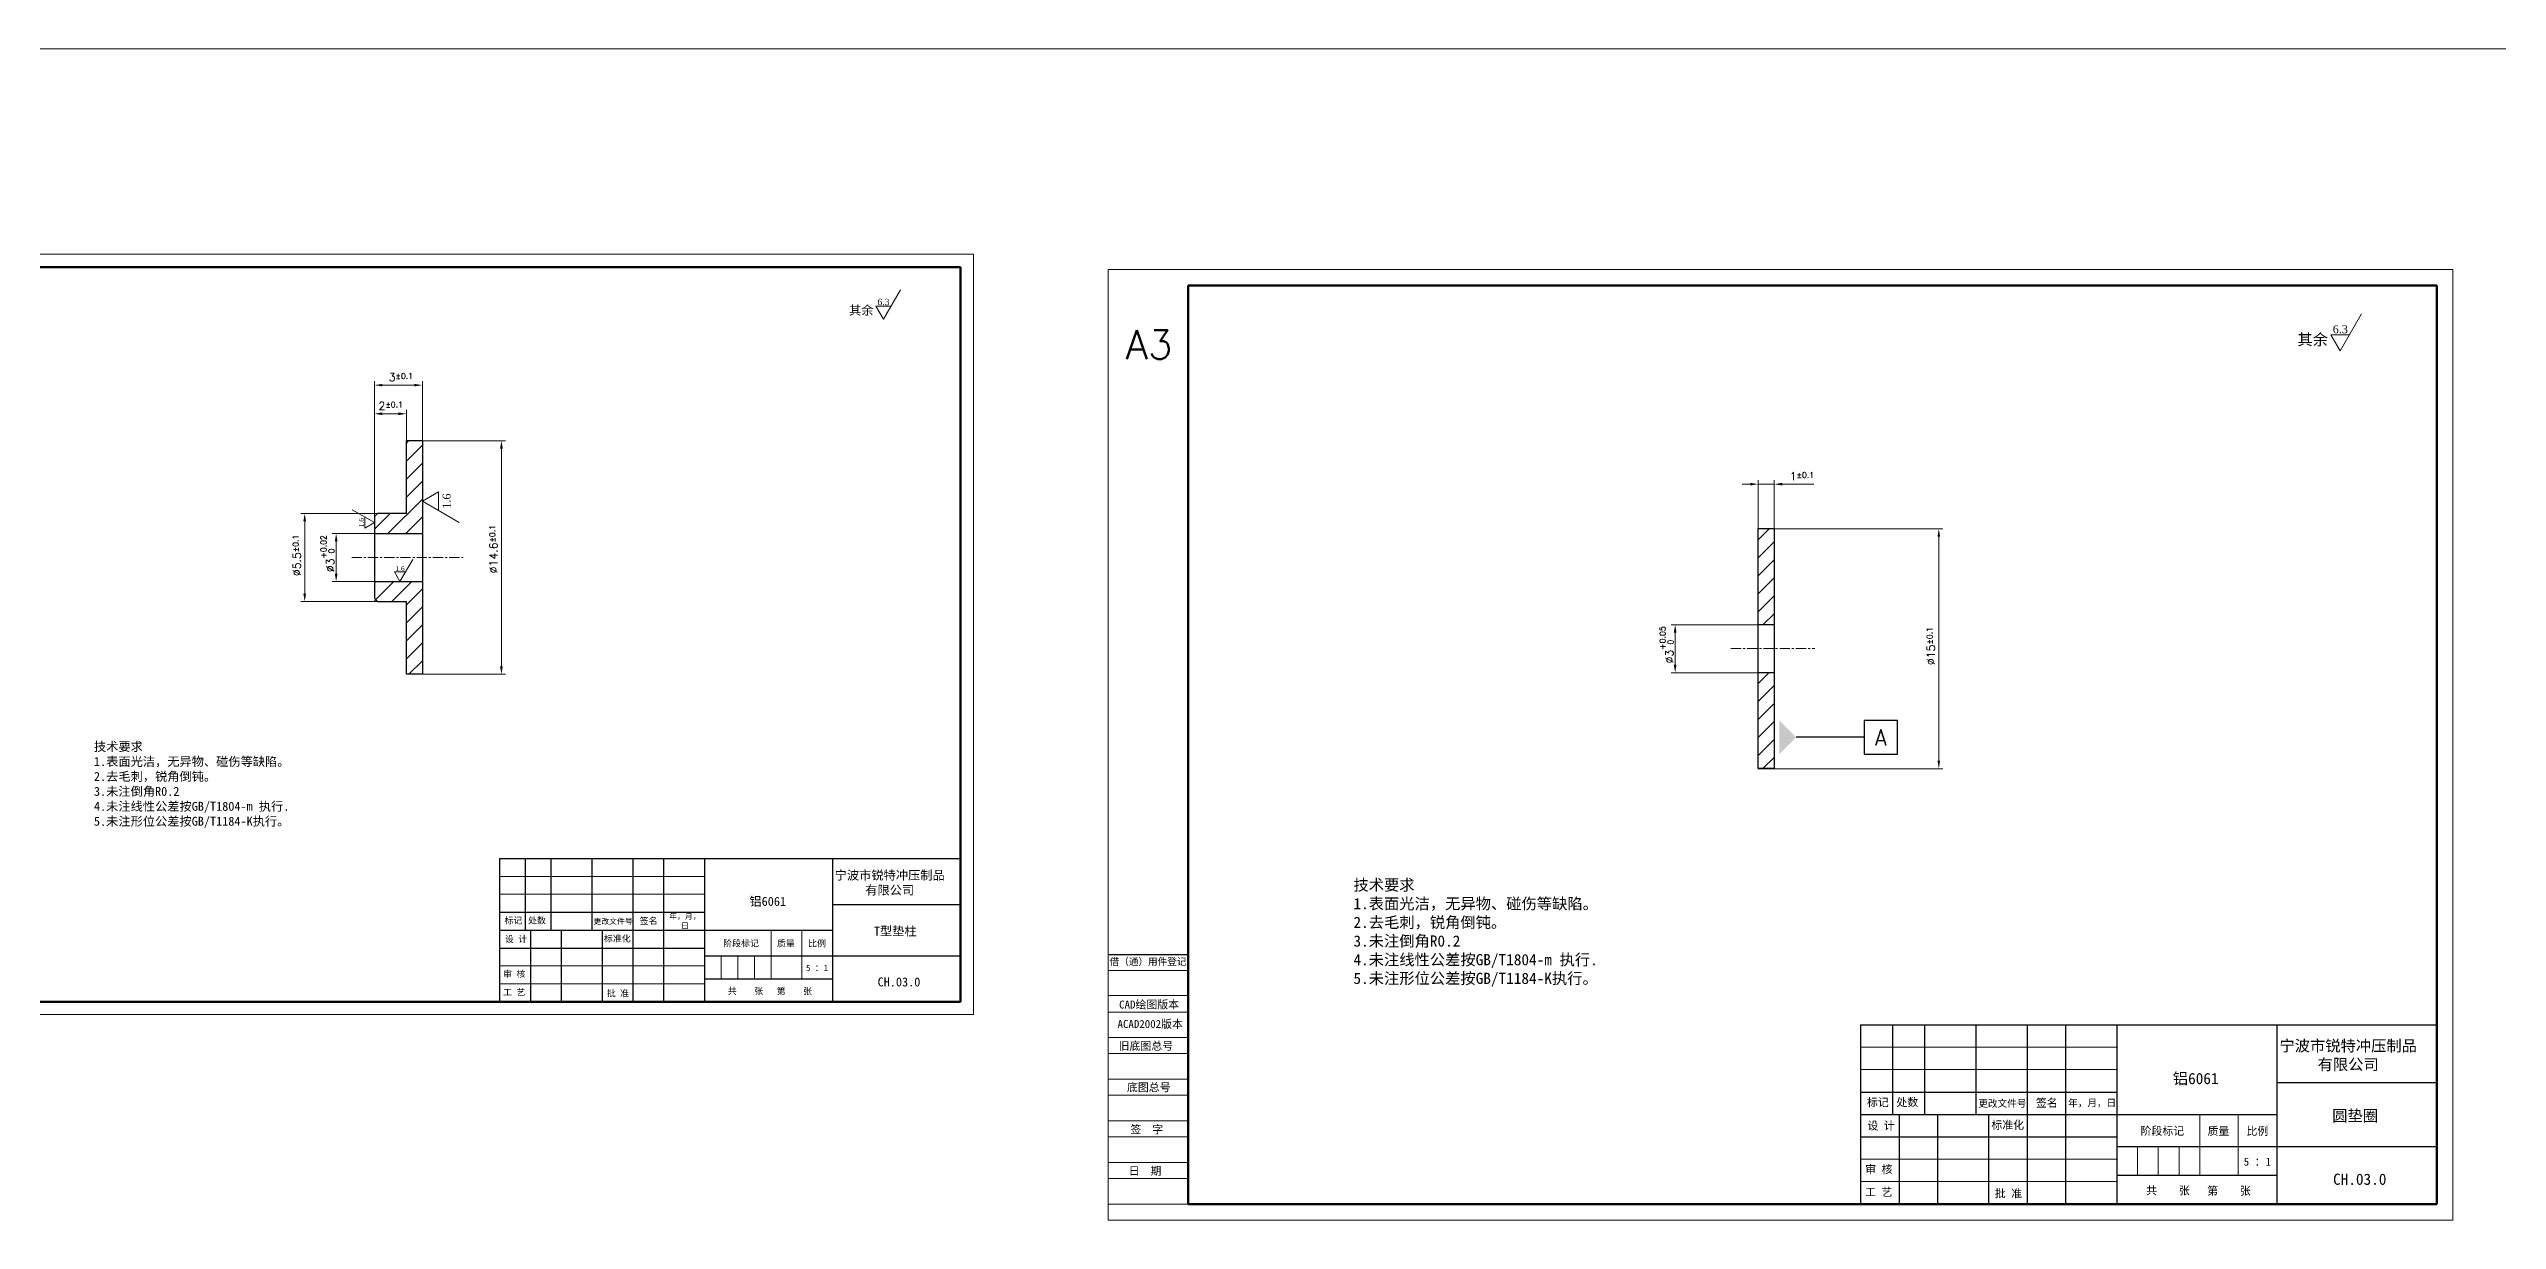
# Model space of a CAD drawing. Header units: millimetres. Extents: x 2517 to 6633, y 792 to 3241.
# Drawn here: x 3255.9 to 3408.9, y 1364.8 to 1438 of the extents above; entities that cross this region are included whole.
import ezdxf

# ---------------------------------------------------------------- set-up
doc = ezdxf.new("R2010")
doc.units = ezdxf.units.MM
doc.linetypes.add('CENTER', pattern=[50.8, 31.75, -6.35, 6.35, -6.35])
for name, color, linetype, lineweight in [('AM_5', 3, 'Continuous', 25), ('中心线', 1, 'CENTER', 9), ('填充', 3, 'Continuous', 9), ('实线', 7, 'Continuous', 25), ('尺寸标注', 2, 'Continuous', 9), ('引导线', 6, 'Continuous', 9), ('文本', 3, 'Continuous', 15), ('粗实线', 9, 'Continuous', 50)]:
    doc.layers.add(name, color=color, linetype=linetype, lineweight=lineweight)
doc.styles.add('ACISOTS', font='isocp.shx', dxfattribs={"height": 1, "bigfont": 'gbcbig.shx'})
doc.styles.add('st', font='txt.shx')
doc.styles.get("Standard").update_dxf_attribs({"font": 'simfang.ttf'})
doc.dimstyles.new('st0.2', dxfattribs={"dimscale": 0.2, "dimtxt": 2.5, "dimasz": 2.5, "dimexe": 1.25, "dimexo": 0, "dimtad": 1, "dimtoh": 1, "dimdec": 3, "dimdsep": 46, "dimtxsty": 'st', "dimcen": 0, "dimclrd": 256, "dimclre": 256, "dimclrt": 256, "dimadec": 4, "dimazin": 2, "dimtfac": 1, "dimtdec": 3, "dimtmove": 0, "dimatfit": 1, "dimfxl": 0, "dimlwd": -1, "dimlwe": -1, "dimarcsym": 0})

# ---------------------------------------------------------------- blocks, each defined once
blk = doc.blocks.new('*D168')
at = {"layer": 'Defpoints', "color": 0, "ltscale": 0.2, "transparency": 16777216}
for p in [(3276.26, 1407.75), (3273.87, 1404.75), (3276.26, 1404.75)]:
    blk.add_point(p, dxfattribs=at)
at = {"layer": '尺寸标注', "ltscale": 0.2, "transparency": 16777216}
for p, q in [((3276.26, 1407.75), (3273.62, 1407.75)), ((3273.87, 1407.25), (3273.87, 1405.25)), ((3276.26, 1404.75), (3273.62, 1404.75))]:
    blk.add_line(p, q, dxfattribs=at)
for points in [[(3273.79, 1407.25), (3273.96, 1407.25), (3273.87, 1407.75)], [(3273.79, 1405.25), (3273.96, 1405.25), (3273.87, 1404.75)]]:
    blk.add_solid(points, dxfattribs=at)
at = {"layer": '尺寸标注', "ltscale": 0.2, "transparency": 16777216, "insert": (3273.33, 1406.49), "char_height": 0.5, "attachment_point": 5, "rotation": 90, "style": 'st'}
blk.add_mtext('%%C3{}{\\H0.71x;\\C3;\\S+0.02^  0;}', dxfattribs=at)
blk = doc.blocks.new('*D169')
at = {"layer": 'Defpoints', "color": 0, "ltscale": 0.2, "transparency": 16777216}
for p in [(3279.26, 1413.55), (3279.26, 1398.95), (3284.2, 1398.95)]:
    blk.add_point(p, dxfattribs=at)
at = {"layer": '尺寸标注', "ltscale": 0.2, "transparency": 16777216}
for p, q in [((3279.26, 1413.55), (3284.45, 1413.55)), ((3284.2, 1413.05), (3284.2, 1399.45)), ((3279.26, 1398.95), (3284.45, 1398.95))]:
    blk.add_line(p, q, dxfattribs=at)
for points in [[(3284.11, 1413.05), (3284.28, 1413.05), (3284.2, 1413.55)], [(3284.11, 1399.45), (3284.28, 1399.45), (3284.2, 1398.95)]]:
    blk.add_solid(points, dxfattribs=at)
at = {"layer": '尺寸标注', "ltscale": 0.2, "transparency": 16777216, "insert": (3283.7, 1406.77), "char_height": 0.5, "attachment_point": 5, "rotation": 90, "style": 'st'}
blk.add_mtext('%%c14.6{}{\\A0;{\\H1.5x;}{\\A2;\\H0.71x;\\C3;%%p0.1}}', dxfattribs=at)
blk = doc.blocks.new('*D170')
at = {"layer": 'Defpoints', "color": 0, "ltscale": 0.2, "transparency": 16777216}
for p in [(3276.26, 1415.23), (3278.26, 1413.55), (3276.26, 1408.8)]:
    blk.add_point(p, dxfattribs=at)
at = {"layer": '尺寸标注', "ltscale": 0.2, "transparency": 16777216}
for p, q in [((3276.26, 1408.8), (3276.26, 1415.48)), ((3277.76, 1415.23), (3276.76, 1415.23)), ((3278.26, 1413.55), (3278.26, 1415.48))]:
    blk.add_line(p, q, dxfattribs=at)
for points in [[(3276.76, 1415.32), (3276.76, 1415.15), (3276.26, 1415.23)], [(3277.76, 1415.32), (3277.76, 1415.15), (3278.26, 1415.23)]]:
    blk.add_solid(points, dxfattribs=at)
at = {"layer": '尺寸标注', "ltscale": 0.2, "transparency": 16777216, "insert": (3277.28, 1415.73), "char_height": 0.5, "attachment_point": 5, "style": 'st'}
blk.add_mtext('2{}{\\A0;{\\H1.5x;}{\\A2;\\H0.71x;\\C3;%%p0.1}}', dxfattribs=at)
blk = doc.blocks.new('*D171')
at = {"layer": 'Defpoints', "color": 0, "ltscale": 0.2, "transparency": 16777216}
for p in [(3276.46, 1409), (3271.91, 1403.5), (3276.46, 1403.5)]:
    blk.add_point(p, dxfattribs=at)
at = {"layer": '尺寸标注', "ltscale": 0.2, "transparency": 16777216}
for p, q in [((3276.46, 1409), (3271.66, 1409)), ((3271.91, 1408.5), (3271.91, 1404)), ((3276.46, 1403.5), (3271.66, 1403.5))]:
    blk.add_line(p, q, dxfattribs=at)
for points in [[(3271.82, 1408.5), (3271.99, 1408.5), (3271.91, 1409)], [(3271.82, 1404), (3271.99, 1404), (3271.91, 1403.5)]]:
    blk.add_solid(points, dxfattribs=at)
at = {"layer": '尺寸标注', "ltscale": 0.2, "transparency": 16777216, "insert": (3271.41, 1406.38), "char_height": 0.5, "attachment_point": 5, "rotation": 90, "style": 'st'}
blk.add_mtext('%%c5.5{}{\\A0;{\\H1.5x;}{\\A2;\\H0.71x;\\C3;%%p0.1}}', dxfattribs=at)
blk = doc.blocks.new('*D172')
at = {"layer": 'Defpoints', "color": 0, "ltscale": 0.2, "transparency": 16777216}
for p in [(3279.26, 1417.02), (3279.26, 1413.55), (3276.26, 1408.8)]:
    blk.add_point(p, dxfattribs=at)
at = {"layer": '尺寸标注', "ltscale": 0.2, "transparency": 16777216}
for p, q in [((3276.26, 1408.8), (3276.26, 1417.27)), ((3276.76, 1417.02), (3278.76, 1417.02)), ((3279.26, 1413.55), (3279.26, 1417.27))]:
    blk.add_line(p, q, dxfattribs=at)
for points in [[(3276.76, 1417.1), (3276.76, 1416.94), (3276.26, 1417.02)], [(3278.76, 1417.1), (3278.76, 1416.94), (3279.26, 1417.02)]]:
    blk.add_solid(points, dxfattribs=at)
at = {"layer": '尺寸标注', "ltscale": 0.2, "transparency": 16777216, "insert": (3277.92, 1417.52), "char_height": 0.5, "attachment_point": 5, "style": 'st'}
blk.add_mtext('3{}{\\A0;{\\H1.5x;}{\\A2;\\H0.71x;\\C3;%%p0.1}}', dxfattribs=at)
blk = doc.blocks.new('*D173')
at = {"layer": 'Defpoints', "color": 0, "ltscale": 0.2, "transparency": 16777216}
for p in [(3362.72, 1402.05), (3357.53, 1399.05), (3362.72, 1399.05)]:
    blk.add_point(p, dxfattribs=at)
at = {"layer": '尺寸标注', "ltscale": 0.2, "transparency": 16777216}
for p, q in [((3362.72, 1402.05), (3357.28, 1402.05)), ((3357.53, 1401.55), (3357.53, 1399.55)), ((3362.72, 1399.05), (3357.28, 1399.05))]:
    blk.add_line(p, q, dxfattribs=at)
for points in [[(3357.44, 1401.55), (3357.61, 1401.55), (3357.53, 1402.05)], [(3357.44, 1399.55), (3357.61, 1399.55), (3357.53, 1399.05)]]:
    blk.add_solid(points, dxfattribs=at)
at = {"layer": '尺寸标注', "ltscale": 0.2, "transparency": 16777216, "insert": (3356.99, 1400.79), "char_height": 0.5, "attachment_point": 5, "rotation": 90, "style": 'st'}
blk.add_mtext('%%c3{}{\\H0.71x;\\C3;\\S+0.05^  0;}', dxfattribs=at)
blk = doc.blocks.new('*D174')
at = {"layer": 'Defpoints', "color": 0, "ltscale": 0.2, "transparency": 16777216}
for p in [(3362.72, 1408.05), (3362.72, 1393.05), (3374, 1393.05)]:
    blk.add_point(p, dxfattribs=at)
at = {"layer": '尺寸标注', "ltscale": 0.2, "transparency": 16777216}
for p, q in [((3362.72, 1408.05), (3374.25, 1408.05)), ((3374, 1407.55), (3374, 1393.55)), ((3362.72, 1393.05), (3374.25, 1393.05))]:
    blk.add_line(p, q, dxfattribs=at)
for points in [[(3373.92, 1407.55), (3374.08, 1407.55), (3374, 1408.05)], [(3373.92, 1393.55), (3374.08, 1393.55), (3374, 1393.05)]]:
    blk.add_solid(points, dxfattribs=at)
at = {"layer": '尺寸标注', "ltscale": 0.2, "transparency": 16777216, "insert": (3373.5, 1400.71), "char_height": 0.5, "attachment_point": 5, "rotation": 90, "style": 'st'}
blk.add_mtext('%%c15{}{\\A0;{\\H1.5x;}{\\A2;\\H0.71x;\\C3;%%p0.1}}', dxfattribs=at)
blk = doc.blocks.new('*D175')
at = {"layer": 'Defpoints', "color": 0, "ltscale": 0.2, "transparency": 16777216}
for p in [(3363.72, 1410.83), (3362.72, 1408.05), (3363.72, 1408.05)]:
    blk.add_point(p, dxfattribs=at)
at = {"layer": '尺寸标注', "ltscale": 0.2, "transparency": 16777216}
for p, q in [((3362.22, 1410.83), (3361.72, 1410.83)), ((3362.72, 1408.05), (3362.72, 1411.08)), ((3362.72, 1410.83), (3363.72, 1410.83)), ((3363.72, 1408.05), (3363.72, 1411.08)), ((3364.22, 1410.83), (3366.19, 1410.83))]:
    blk.add_line(p, q, dxfattribs=at)
for points in [[(3362.22, 1410.92), (3362.22, 1410.75), (3362.72, 1410.83)], [(3364.22, 1410.92), (3364.22, 1410.75), (3363.72, 1410.83)]]:
    blk.add_solid(points, dxfattribs=at)
at = {"layer": '尺寸标注', "ltscale": 0.2, "transparency": 16777216, "insert": (3365.45, 1411.33), "char_height": 0.5, "attachment_point": 5, "style": 'st'}
blk.add_mtext('1{}{\\A0;{\\H1.5x;}{\\A2;\\H0.71x;\\C3;%%p0.1}}', dxfattribs=at)

msp = doc.modelspace()

# ---------------------------------------------------------------- hatches: boundary and pattern name
at = {"layer": '填充', "ltscale": 0.2}
h = msp.add_hatch(dxfattribs=at)
h.set_pattern_fill('LINE', color=256, scale=0.25, angle=45)
h.set_pattern_definition([(45, (-5.8485, 56.6724), (-0.561266, 0.561266), [])])
h.paths.add_polyline_path([(3279.2613, 1413.5523), (3278.2613, 1413.5523), (3278.2613, 1409.0023), (3276.2613, 1409.0023), (3276.2613, 1407.7523), (3279.2613, 1407.7523)])
h.paths.add_polyline_path([(3279.2613, 1404.7523), (3276.2613, 1404.7523), (3276.2613, 1403.5023), (3278.2613, 1403.5023), (3278.2613, 1398.9523), (3279.2613, 1398.9523)])
h = msp.add_hatch(dxfattribs=at)
h.set_pattern_fill('LINE', color=256, scale=0.25, angle=45)
h.set_pattern_definition([(45, (166.5091, 50.9749), (-0.561266, 0.561266), [])])
h.paths.add_polyline_path([(3363.7155, 1408.0548), (3362.7155, 1408.0548), (3362.7155, 1402.0548), (3363.7155, 1402.0548)])
h.paths.add_polyline_path([(3363.7155, 1399.0548), (3362.7155, 1399.0548), (3362.7155, 1393.0548), (3363.7155, 1393.0548)])

# ---------------------------------------------------------------- linework, layer by layer
at = {"layer": 'AM_5', "color": 3, "ltscale": 0.2}
for p, q in [((3368.9287, 1395.0131), (3365.0859, 1395.0131)), ((3369.328, 1395.0131), (3368.9287, 1395.0131))]:
    msp.add_line(p, q, dxfattribs=at)
at = {"layer": 'AM_5', "color": 2, "ltscale": 0.2}
for p, q in [((3371.428, 1396.0631), (3369.328, 1396.0631)), ((3369.328, 1396.0631), (3369.328, 1393.9631)), ((3371.428, 1393.9631), (3371.428, 1396.0631)), ((3369.328, 1393.9631), (3371.428, 1393.9631))]:
    msp.add_line(p, q, dxfattribs=at)
at = {"layer": 'AM_5', "color": 3, "linetype": 'Continuous', "ltscale": 0.2}
msp.add_trace([(3364.0359, 1396.0631), (3365.0859, 1395.0131), (3364.0359, 1393.9631)], dxfattribs=at)
at = {"layer": '中心线', "ltscale": 0.02}
for p, q in [((3274.8425, 1406.2523), (3281.7987, 1406.2523)), ((3361.0091, 1400.5548), (3366.2529, 1400.5548))]:
    msp.add_line(p, q, dxfattribs=at)
at = {"layer": '实线', "ltscale": 0.2}
for p, q in [((3278.2613, 1409.0023), (3278.2613, 1413.5523)), ((3278.2613, 1413.5523), (3279.2613, 1413.5523)), ((3279.2613, 1413.5523), (3279.2613, 1398.9523)), ((3276.4613, 1409.0023), (3276.2613, 1408.8023)), ((3276.2613, 1408.8023), (3276.2613, 1403.7023)), ((3278.2613, 1409.0023), (3276.4613, 1409.0023)), ((3276.2613, 1407.7523), (3279.2613, 1407.7523)), ((3362.7155, 1400.5548), (3362.7155, 1408.0548)), ((3362.7155, 1408.0548), (3363.7155, 1408.0548)), ((3363.7155, 1408.0548), (3363.7155, 1393.0548)), ((3276.2613, 1404.7523), (3279.2613, 1404.7523)), ((3276.4613, 1403.5023), (3276.2613, 1403.7023)), ((3276.4613, 1403.5023), (3278.2613, 1403.5023)), ((3278.2613, 1398.9523), (3278.2613, 1403.5023)), ((3362.7155, 1402.0548), (3363.7155, 1402.0548)), ((3362.7155, 1393.0548), (3362.7155, 1400.5548)), ((3279.2613, 1398.9523), (3278.2613, 1398.9523)), ((3362.7155, 1399.0548), (3363.7155, 1399.0548)), ((3363.7155, 1393.0548), (3362.7155, 1393.0548))]:
    msp.add_line(p, q, dxfattribs=at)
at = {"layer": '实线'}
for p, q in [((3284.0845, 1387.4429), (3312.8845, 1387.4429)), ((3284.0875, 1387.4429), (3284.0875, 1378.4829)), ((3285.6875, 1387.4429), (3285.6875, 1382.9629)), ((3287.2875, 1387.4429), (3287.2875, 1382.9629)), ((3289.8475, 1387.4429), (3289.8475, 1382.9629)), ((3292.4075, 1387.4429), (3292.4075, 1378.4829)), ((3294.3275, 1387.4429), (3294.3275, 1378.4829)), ((3296.8875, 1387.4429), (3296.8875, 1378.4829)), ((3304.8845, 1387.4429), (3304.8845, 1378.4829)), ((3304.8845, 1384.5629), (3312.8845, 1384.5629)), ((3284.0845, 1384.0829), (3296.8875, 1384.0829)), ((3284.0845, 1382.9629), (3296.8875, 1382.9629)), ((3286.0075, 1382.9629), (3286.0075, 1378.4829)), ((3287.9275, 1382.9629), (3287.9275, 1378.4829)), ((3290.4875, 1382.9629), (3290.4875, 1378.4829)), ((3296.8875, 1382.9629), (3304.8845, 1382.9629)), ((3284.0845, 1381.8429), (3296.8875, 1381.8429)), ((3296.8875, 1381.3629), (3312.8845, 1381.3629)), ((3322.1102, 1381.4431), (3327.1102, 1381.4431)), ((3296.8875, 1379.9229), (3304.8845, 1379.9229)), ((3284.0845, 1378.4829), (3312.8845, 1378.4829)), ((3327.1102, 1365.8431), (3327.1102, 1377.0431)), ((3327.1102, 1377.0431), (3327.1102, 1365.8431)), ((3369.1102, 1377.0431), (3405.1102, 1377.0431)), ((3369.1139, 1377.0431), (3369.1139, 1365.8431)), ((3371.1139, 1377.0431), (3371.1139, 1371.4431)), ((3373.1139, 1377.0431), (3373.1139, 1371.4431)), ((3376.3139, 1377.0431), (3376.3139, 1371.4431)), ((3379.5139, 1377.0431), (3379.5139, 1365.8431)), ((3381.9139, 1377.0431), (3381.9139, 1365.8431)), ((3385.1139, 1377.0431), (3385.1139, 1365.8431)), ((3395.1102, 1377.0431), (3395.1102, 1365.8431)), ((3369.1102, 1372.8431), (3385.1139, 1372.8431)), ((3395.1102, 1373.4431), (3405.1102, 1373.4431)), ((3369.1102, 1371.4431), (3385.1139, 1371.4431)), ((3371.5139, 1371.4431), (3371.5139, 1365.8431)), ((3373.9139, 1371.4431), (3373.9139, 1365.8431)), ((3377.1139, 1371.4431), (3377.1139, 1365.8431)), ((3385.1139, 1371.4431), (3395.1102, 1371.4431)), ((3369.1102, 1370.0431), (3385.1139, 1370.0431)), ((3385.1139, 1369.4431), (3405.1102, 1369.4431)), ((3385.1139, 1367.6431), (3395.1102, 1367.6431)), ((3369.1102, 1365.8431), (3405.1102, 1365.8431))]:
    msp.add_line(p, q, dxfattribs=at)
at = {"layer": '尺寸标注', "ltscale": 0.2}
msp.add_line((3054.3981, 1438.0325), (3645.4033, 1438.0325), dxfattribs=at)
at = {"layer": '引导线'}
for p, q in [((3246.4845, 1425.2029), (3313.6845, 1425.2029)), ((3313.6845, 1377.6829), (3313.6845, 1425.2029)), ((3322.1102, 1424.2431), (3406.1102, 1424.2431)), ((3322.1102, 1364.8431), (3322.1102, 1424.2431)), ((3406.1102, 1364.8431), (3406.1102, 1424.2431)), ((3284.0845, 1386.3229), (3296.8875, 1386.3229)), ((3284.0845, 1385.2029), (3296.8875, 1385.2029)), ((3284.0845, 1380.7229), (3296.8875, 1380.7229)), ((3284.0845, 1379.6029), (3296.8875, 1379.6029)), ((3327.1102, 1380.4431), (3322.1102, 1380.4431)), ((3327.1102, 1378.8752), (3322.1102, 1378.8752)), ((3246.4845, 1377.6829), (3313.6845, 1377.6829)), ((3327.1102, 1377.8431), (3322.1102, 1377.8431)), ((3327.1102, 1376.2431), (3322.1102, 1376.2431)), ((3327.1102, 1375.2431), (3322.1102, 1375.2431)), ((3369.1102, 1375.6431), (3385.1139, 1375.6431)), ((3327.1102, 1373.6431), (3322.1102, 1373.6431)), ((3369.1102, 1374.2431), (3385.1139, 1374.2431)), ((3327.1102, 1372.6431), (3322.1102, 1372.6431)), ((3327.1102, 1371.0431), (3322.1102, 1371.0431)), ((3327.1102, 1370.0431), (3322.1102, 1370.0431)), ((3327.1102, 1368.4431), (3322.1102, 1368.4431)), ((3327.1102, 1367.4431), (3322.1102, 1367.4431)), ((3369.1102, 1368.6431), (3385.1139, 1368.6431)), ((3327.1102, 1365.8431), (3322.1102, 1365.8431)), ((3369.1102, 1367.2431), (3385.1139, 1367.2431)), ((3322.1102, 1364.8431), (3406.1102, 1364.8431))]:
    msp.add_line(p, q, dxfattribs=at)
at = {"layer": '文本'}
for p, q in [((3308.0624, 1421.1428), (3309.1266, 1422.986)), ((3308.528, 1421.9492), (3307.5968, 1421.9492)), ((3307.5968, 1421.9492), (3308.0624, 1421.1428)), ((3399.0825, 1419.1679), (3400.4128, 1421.4719)), ((3399.6645, 1420.1759), (3398.5006, 1420.1759)), ((3398.5006, 1420.1759), (3399.0825, 1419.1679)), ((3280.2693, 1410.3534), (3279.2613, 1409.7714)), ((3280.2693, 1409.1894), (3280.2693, 1410.3534)), ((3276.2613, 1408.4286), (3274.8789, 1409.2267)), ((3275.6565, 1408.7778), (3275.6565, 1408.0794)), ((3279.2613, 1409.7714), (3281.5653, 1408.4412)), ((3275.6565, 1408.0794), (3276.2613, 1408.4286)), ((3277.8596, 1404.7523), (3278.6577, 1406.1347)), ((3278.2088, 1405.3571), (3277.5104, 1405.3571)), ((3277.5104, 1405.3571), (3277.8596, 1404.7523))]:
    msp.add_line(p, q, dxfattribs=at)
at = {"layer": '文本', "ltscale": 0.2}
for p, q in [((3301.0445, 1382.9629), (3301.0445, 1379.9229)), ((3302.9645, 1382.9629), (3302.9645, 1379.9229)), ((3297.9245, 1381.3629), (3297.9245, 1379.9229)), ((3298.9645, 1381.3629), (3298.9645, 1379.9229)), ((3300.0045, 1381.3629), (3300.0045, 1379.9229)), ((3390.3102, 1371.4431), (3390.3102, 1367.6431)), ((3392.7102, 1371.4431), (3392.7102, 1367.6431)), ((3386.4102, 1369.4431), (3386.4102, 1367.6431)), ((3387.7102, 1369.4431), (3387.7102, 1367.6431)), ((3389.0102, 1369.4431), (3389.0102, 1367.6431))]:
    msp.add_line(p, q, dxfattribs=at)
at = {"layer": '粗实线'}
for p, q in [((3250.4845, 1424.4029), (3312.8845, 1424.4029)), ((3312.8845, 1378.4829), (3312.8845, 1424.4029)), ((3327.1102, 1365.8431), (3327.1102, 1423.2431)), ((3327.1102, 1423.2431), (3405.1102, 1423.2431)), ((3405.1102, 1365.8431), (3405.1102, 1423.2431)), ((3250.4845, 1378.4829), (3312.8845, 1378.4829)), ((3327.1102, 1365.8431), (3405.1102, 1365.8431))]:
    msp.add_line(p, q, dxfattribs=at)

# ---------------------------------------------------------------- texts
at = {"layer": 'AM_5', "color": 2, "ltscale": 0.2, "insert": (3370.378, 1395.0131), "char_height": 1.05, "attachment_point": 5, "style": 'ACISOTS'}
msp.add_mtext('A', dxfattribs=at)
at = {"layer": '实线', "ltscale": 0.2, "insert": (3323.1985, 1420.4542), "char_height": 1.8, "width": 5, "attachment_point": 1, "style": 'st'}
msp.add_mtext('A3', dxfattribs=at)
at = {"layer": '实线', "attachment_point": 5}
for s, insert, char_height, width in [('宁波市锐特冲压制品\\P有限公司', (3308.456, 1385.9002), 0.56, 10.108768), ('铝6061', (3300.8353, 1384.7297), 0.56, 6.29936), ('T型垫柱', (3308.8045, 1382.8705), 0.56, 10.108768), ('CH.03.0', (3309.0346, 1379.7189), 0.56, 7.3604), ('宁波市锐特冲压制品\\P有限公司', (3399.5745, 1375.1147), 0.7, 12.63596), ('铝6061', (3390.0486, 1373.6516), 0.7, 7.8742), ('圆垫圈', (3400.0101, 1371.3275), 0.7, 12.63596), ('CH.03.0', (3400.2977, 1367.388), 0.7, 9.2005)]:
    msp.add_mtext(s, dxfattribs=dict(at, insert=insert, char_height=char_height, width=width))
at = {"layer": '文本'}
for s, insert, char_height, width, attachment_point in [('{\\fTimes New Roman|b0|i0|c0|p18;6.3}', (3307.6863, 1422.4204), 0.4, 2.336, 1), ('其余', (3306.6814, 1421.3612), 0.56, 10.108768, 8), ('其余', (3397.3563, 1419.4409), 0.7, 12.63596, 8), ('{\\fTimes New Roman|b0|i0|c0|p18;6.3}', (3398.6123, 1420.7649), 0.5, 2.92, 1), ('{\\fTimes New Roman|b0|i0|c0|p18;1.6}', (3277.5774, 1405.7105), 0.3, 1.752, 1), ('技术要求\\P1.表面光洁，无异物、碰伤等缺陷。\\P2.去毛刺，锐角倒钝。\\P3.未注倒角R0.2\\P4.未注线性公差按GB/T1804-m 执行.\\P5.未注形位公差按GB/T1184-K执行。', (3258.7396, 1392.0329), 0.56, 14.322368, 4), ('技术要求\\P1.表面光洁，无异物、碰伤等缺陷。\\P2.去毛刺，锐角倒钝。\\P3.未注倒角R0.2\\P4.未注线性公差按GB/T1804-m 执行.\\P5.未注形位公差按GB/T1184-K执行。', (3337.429, 1382.7806), 0.7, 17.90296, 4)]:
    msp.add_mtext(s, dxfattribs=dict(at, insert=insert, char_height=char_height, width=width, attachment_point=attachment_point))
at = {"layer": '文本', "attachment_point": 1, "rotation": 90}
for insert, char_height, width in [((3280.524, 1409.3012), 0.5, 2.92), ((3275.3031, 1408.1465), 0.3, 1.752)]:
    msp.add_mtext('{\\fTimes New Roman|b0|i0|c0|p18;1.6}', dxfattribs=dict(at, insert=insert, char_height=char_height, width=width))
at = {"layer": '文本', "ltscale": 0.2, "attachment_point": 5}
for s, insert, char_height, width in [('标记', (3284.946, 1383.5483), 0.4, 2.321856), ('设 计', (3285.1096, 1382.3773), 0.4, 2.321856), ('处数', (3286.4212, 1383.5448), 0.4, 2.321856), ('更改文件号', (3291.1727, 1383.4918), 0.352, 5.150107), ('标准化', (3291.4399, 1382.4137), 0.4, 2.321856), ('签名', (3293.3911, 1383.5173), 0.4, 2.321856), ('年，月，日', (3295.6618, 1383.5139), 0.352, 2.321856), ('阶段标记', (3299.1688, 1382.1169), 0.4, 2.321856), ('质量', (3301.9709, 1382.1076), 0.4, 2.321856), ('比例', (3303.9182, 1382.1076), 0.4, 2.321856), ('借（通）用件登记', (3324.5926, 1380.9643), 0.44, 10.22572), ('审 核', (3285.0003, 1380.1948), 0.4, 2.321856), ('5 ：1', (3303.916, 1380.5979), 0.4, 2.321856), ('工 艺', (3284.9939, 1379.0672), 0.4, 2.321856), ('批 准', (3291.4763, 1378.9926), 0.4, 2.321856), ('共    张', (3299.4456, 1379.1358), 0.4, 2.321856), ('第    张', (3302.4963, 1379.1214), 0.4, 2.321856), ('CAD绘图版本', (3324.6637, 1378.2821), 0.5, 15.159404), ('ACAD2002版本', (3324.7322, 1377.0678), 0.5, 11.701904), ('旧底图总号', (3324.4617, 1375.6951), 0.5, 13.237686), ('底图总号', (3324.6403, 1373.1086), 0.5, 2.90232), ('标记', (3370.187, 1372.1748), 0.5, 2.90232), ('处数', (3372.031, 1372.1705), 0.5, 2.90232), ('更改文件号', (3377.9704, 1372.1042), 0.44, 6.437633), ('签名', (3380.7434, 1372.1361), 0.5, 2.90232), ('年，月，日', (3383.5818, 1372.1318), 0.44, 2.90232), ('签  字', (3324.5182, 1370.4765), 0.5, 2.90232), ('设 计', (3370.3915, 1370.7111), 0.5, 2.90232), ('标准化', (3378.3043, 1370.7566), 0.5, 2.90232), ('阶段标记', (3387.9655, 1370.3856), 0.5, 2.90232), ('质量', (3391.4681, 1370.374), 0.5, 2.90232), ('比例', (3393.9023, 1370.374), 0.5, 2.90232), ('日  期', (3324.4066, 1367.8889), 0.5, 2.90232), ('审 核', (3370.2549, 1367.983), 0.5, 2.90232), ('5 ：1', (3393.8995, 1368.4868), 0.5, 2.90232), ('工 艺', (3370.2469, 1366.5734), 0.5, 2.90232), ('批 准', (3378.3499, 1366.4802), 0.5, 2.90232), ('共    张', (3388.3116, 1366.6592), 0.5, 2.90232), ('第    张', (3392.1249, 1366.6412), 0.5, 2.90232)]:
    msp.add_mtext(s, dxfattribs=dict(at, insert=insert, char_height=char_height, width=width))

# ---------------------------------------------------------------- dimensions: what is measured, and where the dimension line sits
at = {"layer": '尺寸标注', "ltscale": 0.2}
for base, p1, p2, picture, middle in [((3279.2613, 1417.0194), (3276.2613, 1408.8023), (3279.2613, 1413.5523), '*D172', (3277.9155, 1417.0194)), ((3276.2613, 1415.2323), (3278.2613, 1413.5523), (3276.2613, 1408.8023), '*D170', (3277.2758, 1415.2323)), ((3363.7155, 1410.8324), (3362.7155, 1408.0548), (3363.7155, 1408.0548), '*D175', (3365.4509, 1410.8324))]:
    dim = msp.add_linear_dim(base=base, p1=p1, p2=p2, text='<>{}{\\A0;{\\H1.5x;}{\\A2;\\H0.71x;\\C3;%%p0.1}}', dimstyle='st0.2', override={"dimtp": 0.1, "dimtm": 0.1, "dimtdec": 3, "dimtzin": 8}, dxfattribs=at)
    dim.commit()
    dim.dimension.update_dxf_attribs({"geometry": picture, "text_midpoint": middle, "dimtype": 160})
for base, p1, p2, text, override, picture, middle in [((3284.1955, 1398.9523), (3279.2613, 1413.5523), (3279.2613, 1398.9523), '%%c<>{}{\\A0;{\\H1.5x;}{\\A2;\\H0.71x;\\C3;%%p0.1}}', {"dimtp": 0.1, "dimtm": 0.1, "dimtdec": 3, "dimtzin": 8}, '*D169', (3284.1955, 1406.7709)), ((3271.9059, 1403.5023), (3276.4613, 1409.0023), (3276.4613, 1403.5023), '%%c<>{}{\\A0;{\\H1.5x;}{\\A2;\\H0.71x;\\C3;%%p0.1}}', {"dimtp": 0.1, "dimtm": 0.1, "dimtdec": 3, "dimtzin": 8}, '*D171', (3271.9059, 1406.3811)), ((3273.8724, 1404.7523), (3276.2613, 1407.7523), (3276.2613, 1404.7523), '%%C<>{}{\\H0.71x;\\C3;\\S+0.02^  0;}', {"dimtp": 0.02, "dimtm": 0, "dimtdec": 3, "dimtzin": 8}, '*D168', (3273.8724, 1406.489)), ((3374.0011, 1393.0548), (3362.7155, 1408.0548), (3362.7155, 1393.0548), '%%c<>{}{\\A0;{\\H1.5x;}{\\A2;\\H0.71x;\\C3;%%p0.1}}', {"dimtp": 0.1, "dimtm": 0.1, "dimtdec": 3, "dimtzin": 8}, '*D174', (3374.0011, 1400.7124)), ((3357.5266, 1399.0548), (3362.7155, 1402.0548), (3362.7155, 1399.0548), '%%c<>{}{\\H0.71x;\\C3;\\S+0.05^  0;}', {"dimtp": 0.05, "dimtm": 0, "dimtdec": 3, "dimtzin": 8}, '*D173', (3357.5266, 1400.7915))]:
    dim = msp.add_linear_dim(base=base, p1=p1, p2=p2, angle=90, text=text, dimstyle='st0.2', override=override, dxfattribs=at)
    dim.commit()
    dim.dimension.update_dxf_attribs({"geometry": picture, "text_midpoint": middle, "dimtype": 160})

doc.saveas('drawing.dxf')
